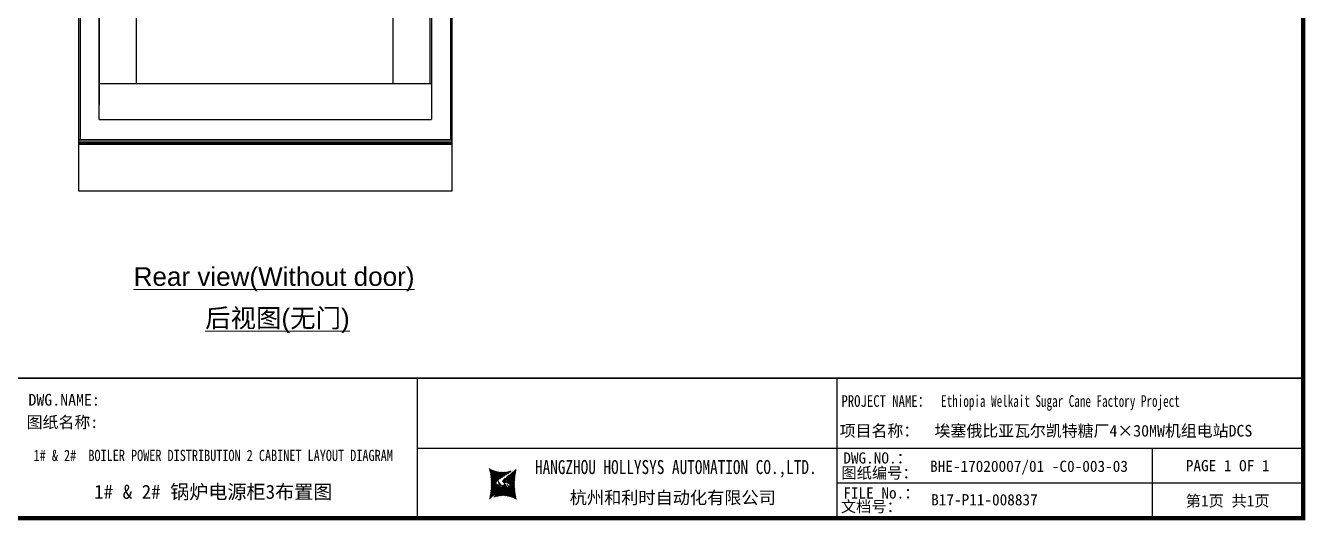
# Model space of a CAD drawing. Extents: x 81444 to 119867, y -54816 to -29062.
# Drawn here: x 87836 to 90581, y -45801 to -44741 of the extents above; entities that cross this region are included whole.
import ezdxf
from ezdxf.enums import TextEntityAlignment as Align
from ezdxf.lldxf.tags import DXFTag

# ---------------------------------------------------------------- set-up
doc = ezdxf.new("R2010")
doc.units = 0
doc.header["$LTSCALE"] = 100
doc.header["$MEASUREMENT"] = 0
for name, color, linetype in [('CABINET', 7, 'Continuous'), ('t', 1, 'Continuous'), ('TEXT', 7, 'Continuous'), ('标准图框及表格', 7, 'Continuous')]:
    doc.layers.add(name, color=color, linetype=linetype)
doc.styles.add('HZ', font='arial.ttf', dxfattribs={"width": 0.7})
doc.styles.get("Standard").update_dxf_attribs({"font": ''})
doc.styles.get('Standard').set_extended_font_data('SimSun')
tags = doc.linetypes.add('CENTER', pattern=[2, 1.25, -0.25, 0.25, -0.25]).pattern_tags.tags
tags[10:11] = [DXFTag(74, 4), DXFTag(75, 0), DXFTag(340, '0'), DXFTag(46, 1.0), DXFTag(50, 0.0), DXFTag(44, 0.0), DXFTag(45, 0.0)]
tags[8:9] = [DXFTag(74, 4), DXFTag(75, 0), DXFTag(340, '0'), DXFTag(46, 1.0), DXFTag(50, 0.0), DXFTag(44, 0.0), DXFTag(45, 0.0)]
tags[6:7] = [DXFTag(74, 4), DXFTag(75, 0), DXFTag(340, '0'), DXFTag(46, 1.0), DXFTag(50, 0.0), DXFTag(44, 0.0), DXFTag(45, 0.0)]
tags[4:5] = [DXFTag(74, 4), DXFTag(75, 0), DXFTag(340, '0'), DXFTag(46, 1.0), DXFTag(50, 0.0), DXFTag(44, 0.0), DXFTag(45, 0.0)]
tags = doc.linetypes.add('HIDDEN', pattern=[0.375, 0.25, -0.125]).pattern_tags.tags
tags[6:7] = [DXFTag(74, 4), DXFTag(75, 0), DXFTag(340, '0'), DXFTag(46, 1.0), DXFTag(50, 0.0), DXFTag(44, 0.0), DXFTag(45, 0.0)]
tags[4:5] = [DXFTag(74, 4), DXFTag(75, 0), DXFTag(340, '0'), DXFTag(46, 1.0), DXFTag(50, 0.0), DXFTag(44, 0.0), DXFTag(45, 0.0)]
pattern_1 = [(45, (0, 0), (-0.736262898216564, 0.7362628982165641), [])]

# ---------------------------------------------------------------- blocks, each defined once
blk = doc.blocks.new('图框')
at = {"layer": '标准图框及表格'}
h = blk.add_hatch(dxfattribs=at)
h.set_pattern_fill('ANSI31', color=5, scale=8.329863809039892, style=0)
h.set_pattern_definition(pattern_1)
edge = h.paths.add_edge_path()
edge.add_arc((2399.257256036391, -2998.153851416566), 55.18534773488954, 238.1092081981581, 291.6531626184834)
edge.add_line((2419.619937407027, -3049.445018414634), (2388.525499730735, -3070.242821799802))
edge.add_arc((2238.907377712399, -3078.328790578547), 135.3602868968974, 346.3915348661821, 374.2500326978034)
edge.add_line((2370.467593623529, -3110.177132109857), (2397.50623789792, -3087.85242802291))
edge.add_line((2391.339199201146, -3080.281448750429), (2396.143986595598, -3080.898839897796))
edge.add_spline(control_points=[(2397.470018868538, -3087.887634953957), (2398.35948137939, -3087.023080631327), (2399.970992452319, -3085.456697735681), (2399.869182150054, -3081.252294174519), (2397.426500162081, -3081.012803431273), (2396.121921064187, -3080.884897048199)], knot_values=[0, 0, 0, 0, 6.844331067525468, 12.40042740766005, 18.76924275352248, 18.76924275352248, 18.76924275352248, 18.76924275352248], weights=[1, 1, 1, 1, 1, 1], degree=3, periodic=0)
edge.add_spline(control_points=[(2388.515363058686, -3070.265433304907), (2387.789374929038, -3070.86905758363), (2386.478198365832, -3071.959237952229), (2385.544096281083, -3073.38263759949), (2385.127199159644, -3074.017912079413)], knot_values=[0, 0, 0, 0, 5.253673658024614, 9.488438564008057, 9.488438564008057, 9.488438564008057, 9.488438564008057], weights=[1, 1, 1, 1, 1], degree=3, periodic=0)
edge.add_spline(control_points=[(2386.272665588534, -3072.281716856574), (2385.721471206634, -3072.905523096015), (2384.632427465753, -3074.386714445929), (2384.912828655535, -3077.72895088909), (2387.858851342782, -3079.895552619193), (2390.185443934519, -3080.145534927004), (2391.314573401905, -3080.266855002868)], knot_values=[10.66597461496156, 10.66597461496156, 10.66597461496156, 10.66597461496156, 18.97770399508879, 28.89455822145742, 41.119553648298, 52.64692538081317, 52.64692538081317, 52.64692538081317, 52.64692538081317], weights=[1, 1, 1, 1, 1, 1, 1], degree=3, periodic=0)
h = blk.add_hatch(dxfattribs=at)
h.set_pattern_fill('ANSI31', color=3, scale=8.329863809039892, style=0)
h.set_pattern_definition(pattern_1)
edge = h.paths.add_edge_path()
edge.add_line((2402.469732125144, -3075.776359090531), (2407.706041465404, -3076.440586092609))
edge.add_spline(control_points=[(2401.044493204623, -3068.769946203269), (2400.155030693568, -3069.634500525768), (2398.543519620813, -3071.200883421574), (2398.645329922932, -3075.40528698259), (2401.088011911052, -3075.644777725895), (2402.392591008975, -3075.772684108895)], knot_values=[0, 0, 0, 0, 6.844331067526932, 12.40042740766158, 18.76924275352342, 18.76924275352342, 18.76924275352342, 18.76924275352342], weights=[1, 1, 1, 1, 1, 1], degree=3, periodic=0)
edge.add_line((2428.046918449632, -3046.480449047325), (2401.008274175249, -3068.805153134272))
edge.add_spline(control_points=[(2412.625169549749, -3083.918607966574), (2413.015644598316, -3083.422785431954), (2413.86377905187, -3082.052674005965), (2413.601683417044, -3078.928630268005), (2410.655660730175, -3076.762028538062), (2408.329068138031, -3076.512046230251), (2407.199938671052, -3076.390726154226)], knot_values=[12.65408913243743, 12.65408913243743, 12.65408913243743, 12.65408913243743, 18.97770399508879, 28.89455822145742, 41.119553648298, 52.64692538081317, 52.64692538081317, 52.64692538081317, 52.64692538081317], weights=[1, 1, 1, 1, 1, 1, 1], degree=3, periodic=0)
edge.add_line((2411.626283690712, -3084.975693399283), (2412.781242849298, -3083.732051979769))
edge.add_line((2410.021343801694, -3086.399138189481), (2411.626283690712, -3084.975693399414))
edge.add_line((2378.894574665755, -3107.212562742519), (2409.989012342048, -3086.414759357351))
edge.add_arc((2399.257256036391, -3158.503729740543), 55.18534773488965, 58.10920819815809, 111.6531626184834)
edge.add_arc((2559.607134360383, -3078.328790578547), 135.360286896897, 166.3915348661823, 194.2500326978024)
at = {"color": 7}
for p, q in [((2215.642035047145, -2851.581424744189), (2215.642035047145, -3151.581424744189)), ((3115.642035047145, -2851.581424744189), (3115.642035047145, -3151.581424744189)), ((2215.642035047145, -3001.581424744189), (3115.642035047145, -3001.581424744189)), ((3115.642035047145, -3001.581424744189), (4115.642035047145, -3001.581424744189)), ((3791.785572043125, -3001.581424744189), (3791.785572043125, -3151.581424744189)), ((4115.642035047145, -3076.581424744189), (3115.642035047145, -3076.581424744189))]:
    blk.add_line(p, q, dxfattribs=at)
at = {"color": 7, "const_width": 3}
blk.add_lwpolyline([(4115.642035047145, -2851.581424744189), (0, -2851.581424744189)], dxfattribs=at)
at = {"layer": 't', "color": 7, "const_width": 9.61519705431492}
blk.add_lwpolyline([(4115.642035047145, -3151.581424744189), (4115.642035047145, 0), (0, 0), (0, -3151.581424744189)], close=True, dxfattribs=at)
at = {"color": 7, "linetype": 'CENTER'}
for s, height, p in [('图纸编号：', 24, (3125.2212882557, -3066.664538382978)), ('杭州和利时自动化有限公司', 27, (2542.549152440595, -3121.114498389041)), ('文档号：', 24, (3124.032392707933, -3138.728717091954))]:
    blk.add_text(s, height=height, dxfattribs=at).set_placement(p)
at = {"color": 7, "flags": 8}
for tag, p, height in [('DWG.NAME:', (1381.636459220965, -2910.37952511241), 25), ('PROJECTNAME:', (3125.480185663539, -2912.807924402037), 24), ('PROJECTNAME：', (3339.10867075545, -2913.108539231762), 25), ('DWG.NO.:', (3128.186172261583, -3030.402470643486), 24), ('图纸编号', (3315.362718925957, -3052.404678158069), 24), ('FILENO.:', (3128.672545599984, -3106.104124450346), 24), ('文档号', (3317.726365529132, -3124.132485953713), 24)]:
    blk.add_attdef(tag, p, '', height=height, dxfattribs=at)
for tag, p in [('图纸名称:', (1377.81237181677, -2965.923337057193)), ('项目名称：', (3121.562334825969, -2984.305160940257)), ('项目名称：', (3325.036680579346, -2984.305160940257))]:
    blk.add_attdef(tag, text='', height=25, dxfattribs=at).set_placement(p, align=Align.BOTTOM_LEFT)
for tag, height, p in [('A', 23, (59.89920926059131, -2974.881554149018)), ('设计时间', 23, (213.8658221408186, -2974.881554149018)), ('RENLIU', 24, (698.1883070825425, -2950.380597809435)), ('SHUFENWANG', 24, (885.7882910716289, -2950.380597809435)), ('FANGHOU', 24, (1069.730755450379, -2950.380597809435)), ('DANDANLI', 24, (1250.015700218792, -2950.380597809435)), ('刘仁', 23, (698.1883070825425, -3002.188376027443)), ('王姝芬', 23, (885.7882910716289, -3002.188376027443)), ('侯方', 23, (1069.730755450379, -3002.188376027443)), ('李丹丹', 23, (1250.015700218792, -3002.188376027443)), ('#10STATIONONTROLCABINETCOVER', 30, (1777.900103825072, -3017.182374560078)), ('PAGEXOFX', 24, (3953.713803545135, -3039.081424744189)), ('REV.', 24, (59.38265968048654, -3063.048954873535)), ('DATE', 24, (208.907791745165, -3063.048954873535)), ('DESCRIPTION', 24, (451.7192896086781, -3063.048954873535)), ('PREPARED', 24, (698.1883070825425, -3063.048954873535)), ('CHECKED', 24, (885.7882910716144, -3063.048954873535)), ('SIGNED', 24, (1069.730755450364, -3063.048954873535)), ('APPROVED', 24, (1250.015700218792, -3063.048954873535)), ('图纸名称', 30, (1777.900103825072, -3094.695064044037)), ('第几页共几页', 24, (3953.713803545135, -3114.081424744189))]:
    blk.add_attdef(tag, text='', height=height, dxfattribs=at).set_placement(p, align=Align.MIDDLE)
at = {"color": 7, "width": 0.8, "flags": 8}
blk.add_attdef('HANGZHOUHOLLYSYSAUTOMATIONCO.,LTD.', text='', height=24, dxfattribs=at).set_placement((2770.082304289484, -3045.714803244191), align=Align.MIDDLE)
at = {"layer": '标准图框及表格', "color": 5, "style": 'HZ'}
for s, p in [('pgqh', (2373.884875617339, -3059.677228196226)), ('hollilas', (2374.051901626051, -3085.968484618272))]:
    blk.add_text(s, height=5.205656721233694, dxfattribs=at).set_placement(p)
at = {"layer": '标准图框及表格', "color": 3, "style": 'HZ'}
for s, height, p in [('auto', 8.676094535389492, (2400.907127263781, -3074.200036411981)), ('hollysys', 4.338047267694746, (2402.5381050141, -3099.731461394062))]:
    blk.add_text(s, height=height, dxfattribs=at).set_placement(p)

msp = doc.modelspace()

# ---------------------------------------------------------------- linework, layer by layer
at = {"color": 7}
for p, q in [((87950.37786523026, -45095.57330671086), (87950.37786523026, -42985.57333960148)), ((87950.37786523026, -45095.57330671086), (87950.37786523026, -42985.57333960148)), ((88750.37785585521, -42985.57333960148), (88750.37785585521, -45095.57330671086)), ((88750.37785585521, -42985.57333960148), (88750.37785585521, -45095.57330671086)), ((87993.87786523026, -44942.07330835147), (87993.87786523026, -43029.07333960148)), ((87993.87786523026, -43109.57333960148), (87993.87786523026, -44909.87553674308)), ((88706.87785585521, -43107.07330671086), (88706.87785585521, -44942.07330835147)), ((87993.87786523026, -44864.5733022353), (88706.87785585521, -44864.5733022353)), ((88750.37785585521, -44985.57330671086), (87950.37786523026, -44985.57330671086)), ((87951.8778605428, -44985.57330671086), (88748.8778605428, -44985.57330671086)), ((88750.37785585521, -44990.57330671086), (87950.37786523026, -44990.57330671086)), ((88750.37785585521, -44991.57330671086), (87950.37786523026, -44991.57330671086)), ((88750.37785585521, -44992.57330671086), (87950.37786523026, -44992.57330671086)), ((88750.37785585521, -44993.57330671086), (87950.37786523026, -44993.57330671086)), ((88750.37785585521, -44994.57330671086), (87950.37786523026, -44994.57330671086)), ((88750.37785585521, -44995.57330671086), (87950.37786523026, -44995.57330671086)), ((88750.37785585521, -45095.57330671086), (87950.37786523026, -45095.57330671086))]:
    msp.add_line(p, q, dxfattribs=at)
at = {"color": 7, "linetype": 'HIDDEN'}
for p, q in [((87953.57786523021, -44985.57330671086), (87953.57786523021, -42985.57333960148)), ((87953.57786523021, -44985.57330671086), (87953.57786523021, -42985.57333960148)), ((88747.17785585526, -42985.57333960148), (88747.17785585526, -44985.57330671086)), ((88747.17785585526, -42985.57333960148), (88747.17785585526, -44985.57330671086))]:
    msp.add_line(p, q, dxfattribs=at)
for points in [[(87993.87786523026, -44864.57330223882), (88073.87786523026, -44864.57330223862), (88073.87786523026, -43064.07333796086), (87993.87786523026, -43064.07333796086)], [(88623.87786523026, -44864.57330223786), (88703.87786523026, -44864.57330223786), (88703.87786523026, -43064.07333796086), (88623.87786523026, -43064.07333796086)]]:
    msp.add_lwpolyline(points, close=True)
at = {"layer": 'CABINET'}
msp.add_line((87993.87786523026, -44942.07330835147), (88706.87785585521, -44942.07330835147), dxfattribs=at)

# ---------------------------------------------------------------- block references
at = {"color": 1}
ref = msp.add_blockref('图框', (86460.56248702618, -42644.65426244032), dxfattribs=at)
ref.add_attrib('第几页共几页', '第1页 共1页', dxfattribs={"color": 7, "height": 24, "flags": 8}).set_placement((90414.27629057132, -45758.73568718451), align=Align.MIDDLE)
ref.add_attrib('图纸编号', 'BHE-17020007/01 -C0-003-03', (89775.92520595214, -45697.05894059839), dxfattribs={"color": 7, "height": 24, "flags": 8})
ref.add_attrib('文档号', 'B17-P11-008837', (89778.28885255533, -45768.78674839404), dxfattribs={"color": 7, "height": 24, "flags": 8})
ref.add_attrib('图纸名称', '1# & 2# 锅炉电源柜3布置图', dxfattribs={"color": 7, "height": 30, "flags": 8}).set_placement((88238.46259085124, -45739.34932648436), align=Align.MIDDLE)
ref.add_attrib('DWG.NAME:', 'DWG.NAME:', (87842.19894624714, -45555.03378755273), dxfattribs={"color": 7, "height": 25, "flags": 8})
ref.add_attrib('#10STATIONONTROLCABINETCOVER', '1# & 2#  BOILER POWER DISTRIBUTION 2 CABINET LAYOUT DIAGRAM', dxfattribs={"color": 7, "height": 24, "width": 0.8, "flags": 8}).set_placement((88238.46259085124, -45661.8366370004), align=Align.MIDDLE)
ref.add_attrib('图纸名称:', '图纸名称:', dxfattribs={"color": 7, "height": 25, "flags": 8}).set_placement((87838.37485884296, -45610.57759949752), align=Align.BOTTOM_LEFT)
ref.add_attrib('HANGZHOUHOLLYSYSAUTOMATIONCO.,LTD', 'HANGZHOU HOLLYSYS AUTOMATION CO.,LTD.', dxfattribs={"color": 7, "height": 30, "width": 0.8, "flags": 8}).set_placement((89230.64479131566, -45690.36906568451), align=Align.MIDDLE)
ref.add_attrib('PROJECTNAME：', 'PROJECT NAME：', (89585.94890925632, -45557.76280167208), dxfattribs={"color": 7, "height": 25, "width": 0.8, "flags": 8})
ref.add_attrib('项目名称：', '项目名称：', dxfattribs={"color": 7, "height": 25, "flags": 8}).set_placement((89582.12482185214, -45628.95942338058), align=Align.BOTTOM_LEFT)
ref.add_attrib('PROJECTNAME：', 'Ethiopia Welkait Sugar Cane Factory Project', (89799.67115778162, -45557.76280167208), dxfattribs={"color": 7, "height": 25, "width": 0.7, "flags": 8})
ref.add_attrib('项目名称：', '埃塞俄比亚瓦尔凯特糖厂4×30MW机组电站DCS', dxfattribs={"color": 7, "height": 25, "flags": 8}).set_placement((89785.59916760551, -45628.95942338058), align=Align.BOTTOM_LEFT)
ref.add_attrib('PAGEXOFX', 'PAGE 1 OF 1', dxfattribs={"color": 7, "height": 24, "flags": 8}).set_placement((90414.27629057132, -45683.73568718451), align=Align.MIDDLE)
ref.add_attrib('DWG.NO.：', 'DWG.NO.：', (89589.9375356462, -45679.24280873984), dxfattribs={"color": 7, "height": 24, "flags": 8})
ref.add_attrib('FILENO.：', 'FILE No.：', (89589.9375356462, -45754.24280873984), dxfattribs={"color": 7, "height": 24, "flags": 8})

# ---------------------------------------------------------------- texts
at = {"layer": 'TEXT', "color": 7, "lineweight": 0, "style": 'HZ'}
for s, p in [('%%URear view(Without door)', (88368.96696018922, -45298.40557255164)), ('%%U后视图(无门)', (88376.17160567583, -45387.46546483256))]:
    msp.add_text(s, height=40, dxfattribs=at).set_placement(p, align=Align.CENTER)

doc.saveas('drawing.dxf')
